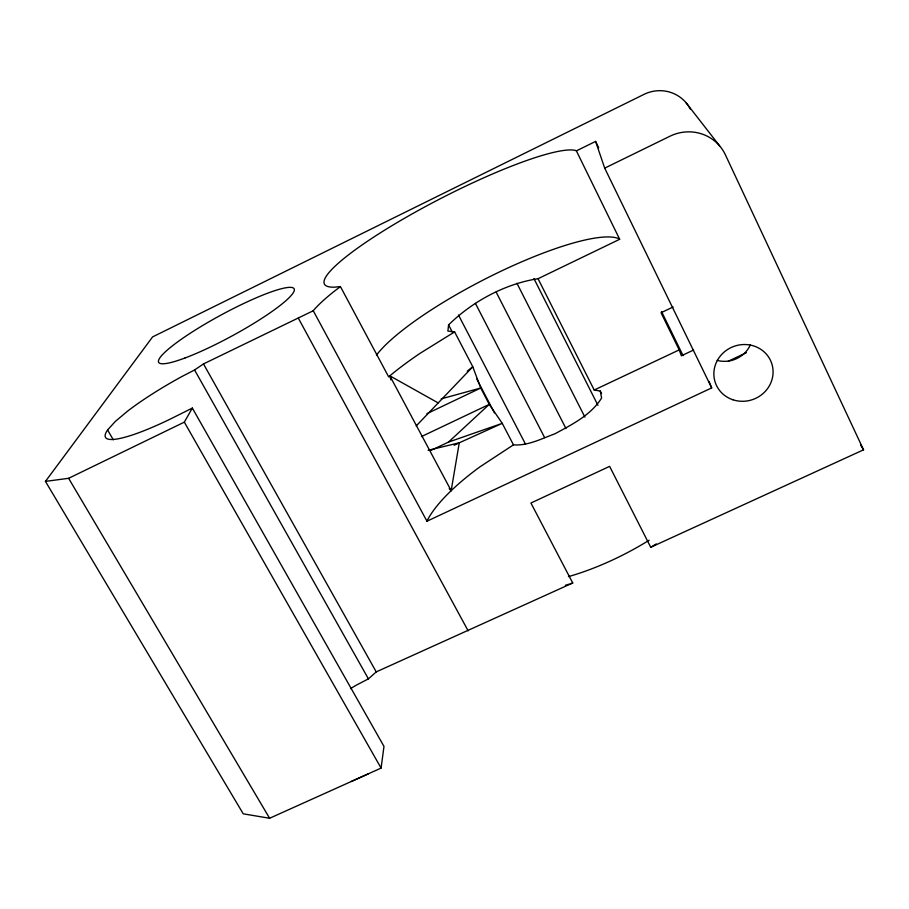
<?xml version="1.0" encoding="UTF-8"?>
<svg xmlns="http://www.w3.org/2000/svg" width="909" height="909" viewBox="0 0 909 909"><rect width="100%" height="100%" fill="white"/><g stroke="black" fill="none" stroke-linecap="round" stroke-linejoin="round"><path stroke-width="1.36" d="M448.591 324.911L447.876 331.081L454.614 331.887L472.782 366.759L480.736 388.018L489.258 404.369L502.257 423.344L513.471 444.853C527.879 445.978 541.707 438.627 554.99 433.763C572.159 424.435 590.873 415.152 601.588 398.051L600.281 391.063L594.213 390.029L538.048 278.711C505.143 283.79 472.328 301.481 448.591 324.911L452.523 332.455M690.295 109.046A35.519 34.656 -40.1 0 0 643.97 94.388L152.598 336.909L45.45 481.395L243.248 813.828L269.609 818.259L381.087 768.082L383.984 746.425L192.344 408.073L170.494 418.981A93.036 16.169 -29 0 1 107.58 429.98L113.284 439.786M449.194 488.678L451.171 490.678L459.261 442.819L502.257 423.344L448.512 442.081L430.661 450.534M454.614 331.887L420.072 353.328A155.371 36.655 -27.3 0 0 389.836 375.837L388.666 376.871L340.409 286.562L332.978 292.312A157.632 27.736 -27.3 0 0 313.73 310.139L313.253 310.753L426.957 521.209L427.298 520.403M45.45 481.395L68.618 478.304L184.322 422.14L192.344 408.073M107.58 429.98L115.273 421.481L127.544 411.163A93.036 16.169 -29 0 1 181.982 376.485L194.571 369.974L203.48 363.93L313.253 310.753M416.208 425.957L472.782 366.759L467.271 371.133M350.51 688.636A88.548 33.065 -31.1 0 1 356.419 685.091L368.418 678.875L376.235 671.899L572.738 582.987L530.924 503.018L609.621 466.362L650.73 547.275L863.55 449.819L725.382 154.803A41.95 40.689 -33.9 0 0 670.001 136.202L604.701 168.142L711.679 387.916L426.957 521.209M448.512 442.081L489.258 404.369L421.469 436.57M513.471 444.853L479.963 466.84A152.542 47.609 -27.3 0 0 427.298 520.403M650.73 547.275L652.776 546.082A137.032 47.37 -27 0 0 656.275 543.923M368.27 773.854L351.238 781.524M340.409 286.562L335.035 287.13A143.315 22.93 -27.2 0 1 409.504 215.399A143.315 22.93 -27.2 0 1 575.579 150.474L576.386 150.86L595.6 141.406L598.701 147.781M538.048 278.711L619.677 239.283L576.386 150.86M426.923 413.663L480.736 388.018L441.206 398.869M673.126 306.981L661.036 312.73L679.205 349.897L681.364 355.794L693.544 350.045M454.159 445.24L459.261 442.819L428.128 450.285M594.213 390.029L679.205 349.897M728.393 361.146L746.369 352.703M570.647 583.692L572.738 582.987M390.893 379.917L389.836 375.837L438.149 402.903M619.677 239.283L618.779 238.692A141.463 30.383 -27.2 0 0 498.598 272.359A141.463 30.383 -27.2 0 0 376.451 355.135M685.943 102.581L719.598 145.849M860.562 445.001L863.55 449.819M68.618 478.304L269.609 818.259M184.322 422.14L381.087 768.082M194.571 369.974L368.418 678.875M203.48 363.93L376.235 671.899M298.288 318.07L468.169 630.869M389.836 375.837L451.171 490.678M476.782 378.985L494.473 412.925M458.477 315.014L525.482 444.115M475.407 303.356L544.639 437.627M496.155 292.096L565.966 428.525M516.937 283.278L584.919 417.117M533.924 278.552L597.94 405.3M600.281 391.063L601.542 393.574M661.502 311.48L683.068 355.635M709.065 381.416L711.679 387.916M595.6 141.406L604.701 168.142M569.318 584.101A137.032 47.37 -27 0 1 565.353 585.294M649.162 540.207A119.977 41.45 -27 0 1 568.466 576.613M750.448 344.727A27.543 26.236 -21.1 0 1 717.167 360.373M732.938 399.778A29.781 28.19 -19.9 0 0 772.707 367.418A29.781 28.19 -19.9 0 0 724.78 351.544A29.781 28.19 -19.9 0 0 732.938 399.778M185.004 357.987A77.083 11.817 -28.5 0 0 293.732 291.925A77.083 11.817 -28.5 0 0 200.128 327.035A77.083 11.817 -28.5 0 0 185.004 357.987"/></g></svg>
